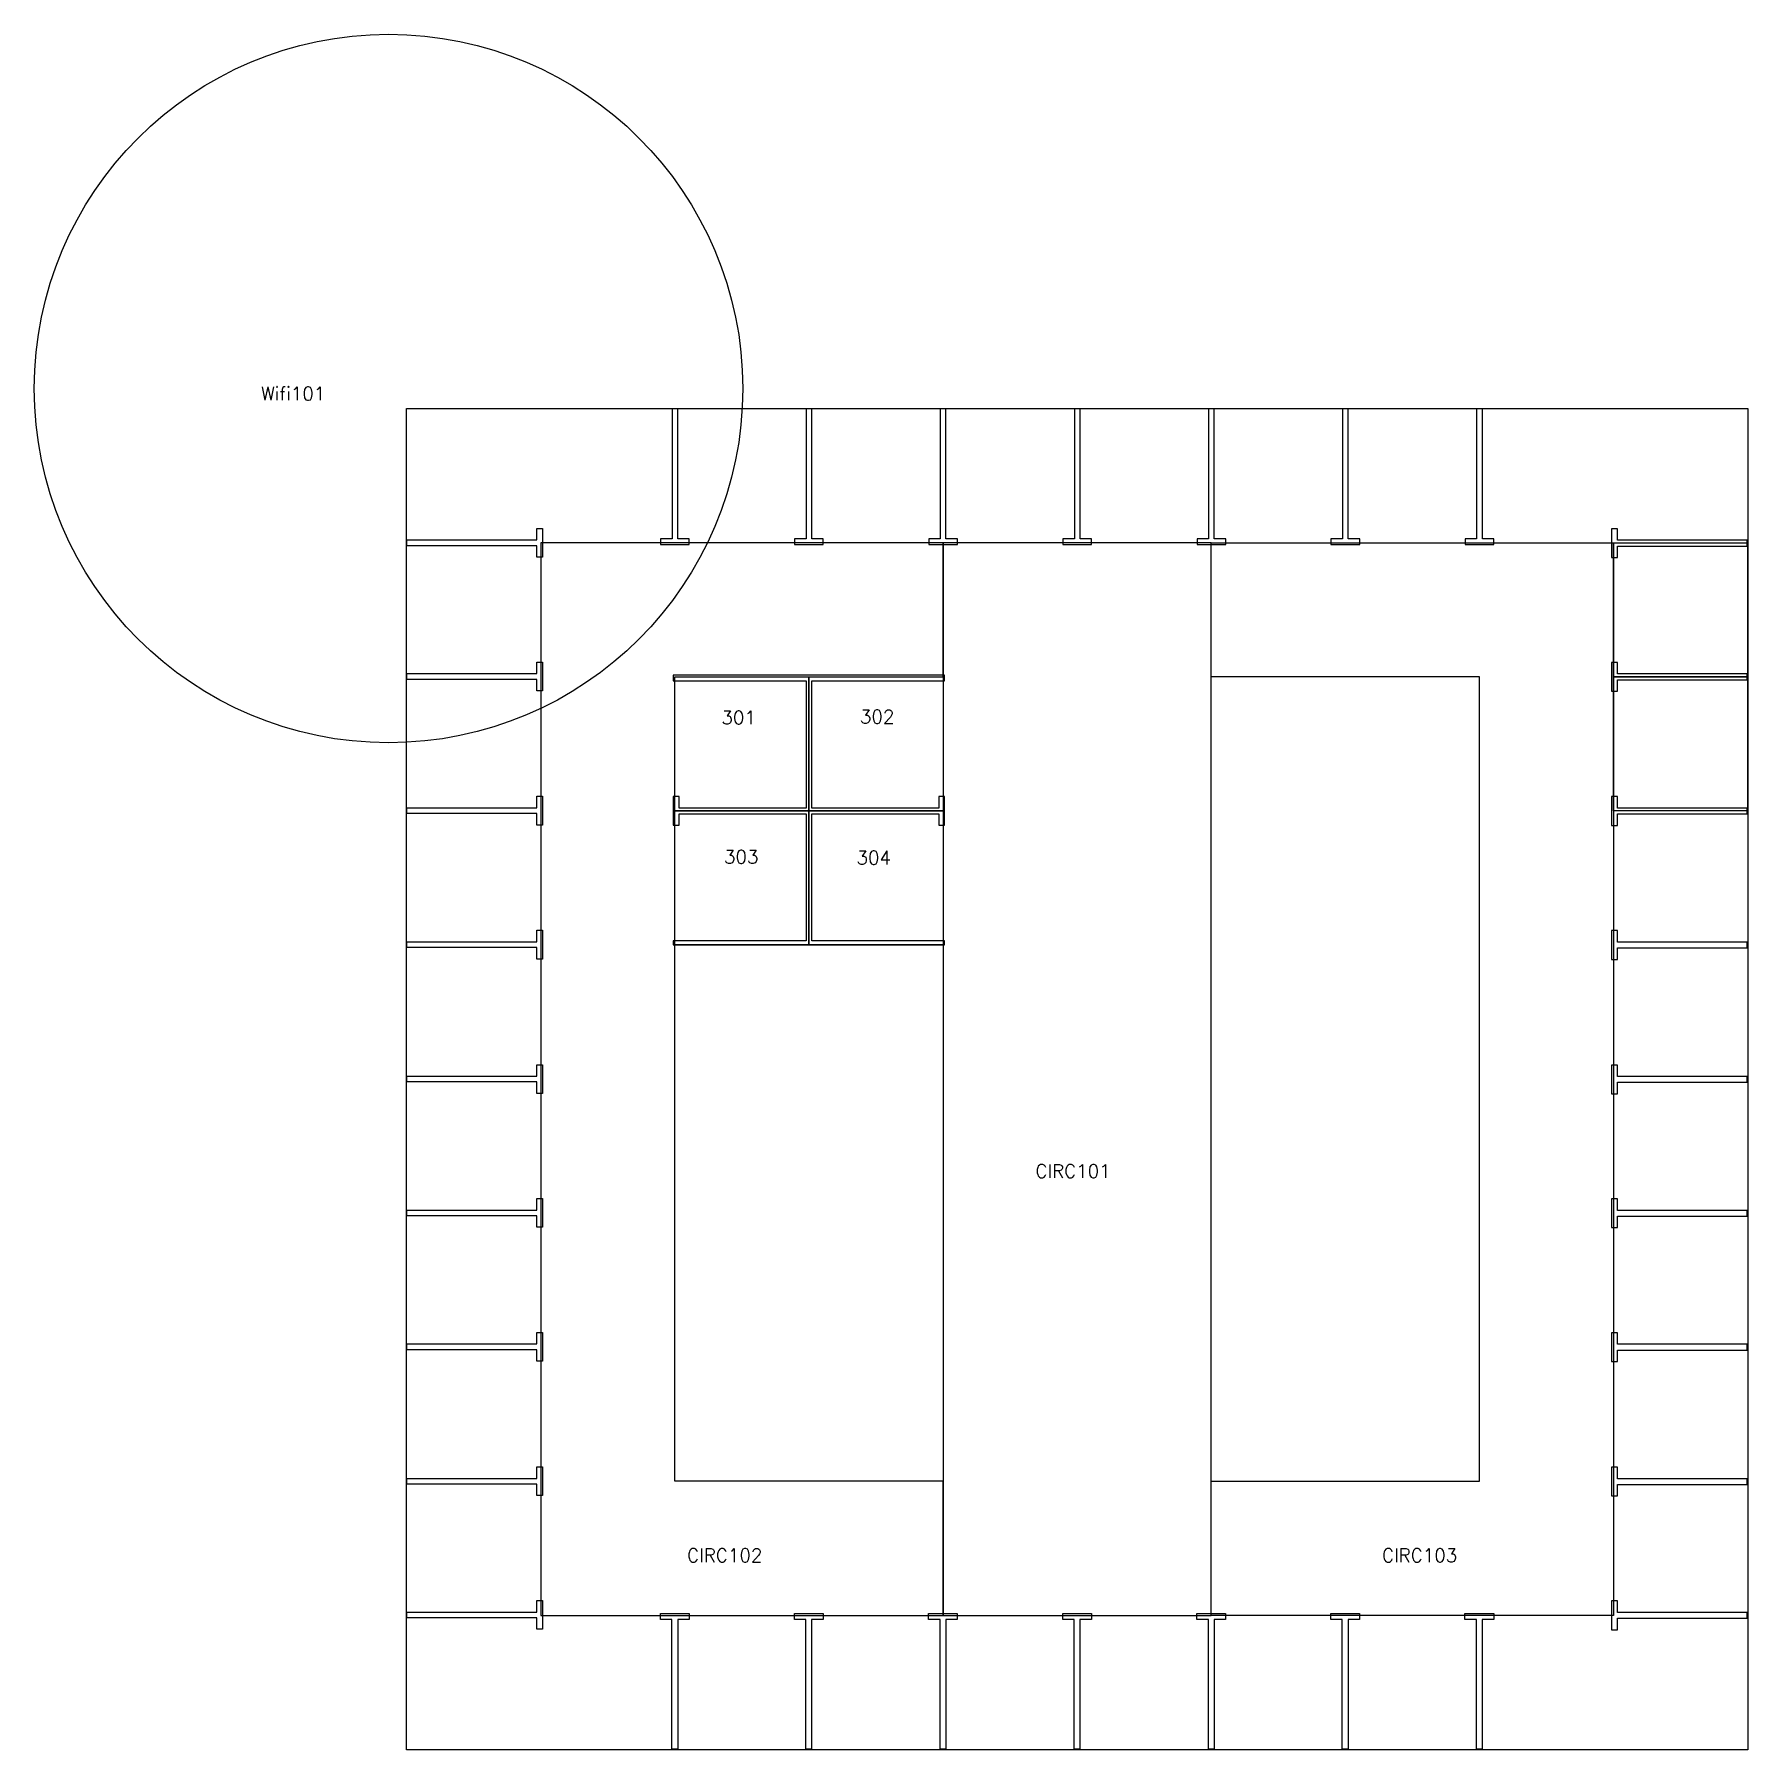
# Model space of a CAD drawing. Header units: millimetres. Extents: x -19427 to 70000, y 0 to 89527.
import ezdxf

# ---------------------------------------------------------------- set-up
doc = ezdxf.new("R2010")
doc.units = ezdxf.units.MM
for name, color, linetype in [('OUTLINE', 1, 'Continuous'), ('UNITLABELS', 122, 'Continuous'), ('UNITS', 5, 'Continuous'), ('WALLS', 7, 'Continuous'), ('ZONELABELS', 7, 'Continuous'), ('ZONES', 7, 'Continuous')]:
    doc.layers.add(name, color=color, linetype=linetype)
doc.styles.add('Annotative', font='romans.shx')

msp = doc.modelspace()

# ---------------------------------------------------------------- linework, layer by layer
at = {"layer": 'OUTLINE'}
msp.add_lwpolyline([(0, 0), (0, 70000), (70000, 70000), (70000, 0)], close=True, dxfattribs=at)
at = {"layer": 'UNITS'}
for points in [[(28002, 62992), (21004, 62992), (14006, 62992), (7008, 62992), (7008, 55994), (7008, 48996), (7008, 41998), (7008, 35000), (7008, 28002), (7008, 21004), (7008, 14006), (7008, 7008), (14006, 7008), (21004, 7008), (28002, 7008), (28002, 14006), (21004, 14006), (14006, 14006), (14006, 21004), (14006, 28002), (14006, 35000), (14006, 41998), (14006, 48996), (14006, 55994), (21004, 55994), (28002, 55994)], [(28002, 62992), (28002, 55994), (28002, 48996), (28002, 41998), (28002, 35000), (28002, 28002), (28002, 21004), (28002, 14006), (28002, 7008), (35000, 7008), (41998, 7008), (41998, 14006), (41998, 21004), (41998, 28002), (41998, 35000), (41998, 41998), (41998, 48996), (41998, 55994), (41998, 62992), (35000, 62992)], [(41998, 62992), (48996, 62992), (55994, 62992), (62992, 62992), (62992, 55994), (62992, 48996), (62992, 41998), (62992, 35000), (62992, 28002), (62992, 21004), (62992, 14006), (62992, 7008), (55994, 7008), (48996, 7008), (41998, 7008), (41998, 14006), (48996, 14006), (55994, 14006), (55994, 21004), (55994, 28002), (55994, 35000), (55994, 41998), (55994, 48996), (55994, 55994), (48996, 55994), (41998, 55994)], [(62992, 55994), (62992, 62992), (69990, 62992), (69990, 55994)], [(14006, 48996), (14006, 55994), (21004, 55994), (21004, 48996)], [(21004, 48996), (21004, 55994), (28002, 55994), (28002, 48996)], [(62992, 48996), (62992, 55994), (69990, 55994), (69990, 48996)], [(14006, 41998), (14006, 48996), (21004, 48996), (21004, 41998)], [(21004, 41998), (21004, 48996), (28002, 48996), (28002, 41998)]]:
    msp.add_lwpolyline(points, close=True, dxfattribs=at)
at = {"layer": 'WALLS'}
for points in [[(13861, 69980), (13861, 63200), (13261, 63200), (13261, 62900), (14761, 62900), (14761, 63200), (14161, 63200), (14161, 69980)], [(20852, 69980), (20852, 63200), (20252, 63200), (20252, 62900), (21752, 62900), (21752, 63200), (21152, 63200), (21152, 69980)], [(27855, 69980), (27855, 63200), (27255, 63200), (27255, 62900), (28755, 62900), (28755, 63200), (28155, 63200), (28155, 69980)], [(34857, 69980), (34857, 63200), (34257, 63200), (34257, 62900), (35757, 62900), (35757, 63200), (35157, 63200), (35157, 69980)], [(41862, 69980), (41862, 63200), (41262, 63200), (41262, 62900), (42762, 62900), (42762, 63200), (42162, 63200), (42162, 69980)], [(48850, 69980), (48850, 63200), (48250, 63200), (48250, 62900), (49750, 62900), (49750, 63200), (49150, 63200), (49150, 69980)], [(55853, 69980), (55853, 63200), (55253, 63200), (55253, 62900), (56753, 62900), (56753, 63200), (56153, 63200), (56153, 69980)], [(20, 63136), (6800, 63136), (6800, 63736), (7100, 63736), (7100, 62236), (6800, 62236), (6800, 62836), (20, 62836)], [(69980, 63117), (63200, 63117), (63200, 63717), (62900, 63717), (62900, 62217), (63200, 62217), (63200, 62817), (69980, 62817)], [(20, 56160), (6800, 56160), (6800, 56760), (7100, 56760), (7100, 55260), (6800, 55260), (6800, 55860), (20, 55860)], [(69980, 56141), (63200, 56141), (63200, 56741), (62900, 56741), (62900, 55241), (63200, 55241), (63200, 55841), (69980, 55841)], [(20854, 48847), (20854, 42217), (13924, 42217), (13924, 41998), (28084, 41998), (28084, 42217), (21154, 42217), (21154, 48847), (27784, 48847), (27784, 48247), (28084, 48247), (28084, 49747), (27784, 49747), (27784, 49147), (21154, 49147), (21154, 55777), (28084, 55777), (28084, 56077), (13924, 56077), (13924, 55777), (20854, 55777), (20854, 49147), (14224, 49147), (14224, 49747), (13924, 49747), (13924, 48247), (14224, 48247), (14224, 48847)], [(20, 49160), (6800, 49160), (6800, 49760), (7100, 49760), (7100, 48260), (6800, 48260), (6800, 48860), (20, 48860)], [(69980, 49141), (63200, 49141), (63200, 49741), (62900, 49741), (62900, 48241), (63200, 48241), (63200, 48841), (69980, 48841)], [(20, 42164), (6800, 42164), (6800, 42764), (7100, 42764), (7100, 41264), (6800, 41264), (6800, 41864), (20, 41864)], [(69980, 42146), (63200, 42146), (63200, 42746), (62900, 42746), (62900, 41246), (63200, 41246), (63200, 41846), (69980, 41846)], [(20, 35151), (6800, 35151), (6800, 35751), (7100, 35751), (7100, 34251), (6800, 34251), (6800, 34851), (20, 34851)], [(69980, 35132), (63200, 35132), (63200, 35732), (62900, 35732), (62900, 34232), (63200, 34232), (63200, 34832), (69980, 34832)], [(20, 28163), (6800, 28163), (6800, 28763), (7100, 28763), (7100, 27263), (6800, 27263), (6800, 27863), (20, 27863)], [(69980, 28145), (63200, 28145), (63200, 28745), (62900, 28745), (62900, 27245), (63200, 27245), (63200, 27845), (69980, 27845)], [(20, 21175), (6800, 21175), (6800, 21775), (7100, 21775), (7100, 20275), (6800, 20275), (6800, 20875), (20, 20875)], [(69980, 21156), (63200, 21156), (63200, 21756), (62900, 21756), (62900, 20256), (63200, 20256), (63200, 20856), (69980, 20856)], [(20, 14161), (6800, 14161), (6800, 14761), (7100, 14761), (7100, 13261), (6800, 13261), (6800, 13861), (20, 13861)], [(69980, 14143), (63200, 14143), (63200, 14743), (62900, 14743), (62900, 13243), (63200, 13243), (63200, 13843), (69980, 13843)], [(20, 7182), (6800, 7182), (6800, 7782), (7100, 7782), (7100, 6282), (6800, 6282), (6800, 6882), (20, 6882)], [(69980, 7163), (63200, 7163), (63200, 7763), (62900, 7763), (62900, 6263), (63200, 6263), (63200, 6863), (69980, 6863)], [(13853, 20), (13853, 6800), (13253, 6800), (13253, 7100), (14753, 7100), (14753, 6800), (14153, 6800), (14153, 20)], [(20844, 20), (20844, 6800), (20244, 6800), (20244, 7100), (21744, 7100), (21744, 6800), (21144, 6800), (21144, 20)], [(27847, 20), (27847, 6800), (27247, 6800), (27247, 7100), (28747, 7100), (28747, 6800), (28147, 6800), (28147, 20)], [(34849, 20), (34849, 6800), (34249, 6800), (34249, 7100), (35749, 7100), (35749, 6800), (35149, 6800), (35149, 20)], [(41853, 20), (41853, 6800), (41253, 6800), (41253, 7100), (42753, 7100), (42753, 6800), (42153, 6800), (42153, 20)], [(48842, 20), (48842, 6800), (48242, 6800), (48242, 7100), (49742, 7100), (49742, 6800), (49142, 6800), (49142, 20)], [(55845, 20), (55845, 6800), (55245, 6800), (55245, 7100), (56745, 7100), (56745, 6800), (56145, 6800), (56145, 20)]]:
    msp.add_lwpolyline(points, close=True, dxfattribs=at)
at = {"layer": 'ZONES'}
msp.add_circle((-939, 71039), 18488, dxfattribs=at)

# ---------------------------------------------------------------- texts
at = {"layer": 'UNITLABELS', "ltscale": 10, "style": 'Annotative'}
for s, p in [('301', (16437, 53518)), ('302', (23664, 53562)), ('303', (16571, 46252)), ('304', (23485, 46207))]:
    msp.add_text(s, height=700, dxfattribs=at).set_placement(p)
at = {"layer": 'UNITLABELS', "style": 'Annotative'}
for s, p in [('CIRC101', (32823, 29847)), ('CIRC102', (14644, 9793)), ('CIRC103', (50912, 9793))]:
    msp.add_text(s, height=700, dxfattribs=at).set_placement(p)
at = {"layer": 'ZONELABELS', "style": 'Annotative'}
msp.add_text('Wifi101', height=700, dxfattribs=at).set_placement((-7600, 70424))

doc.saveas('drawing.dxf')
